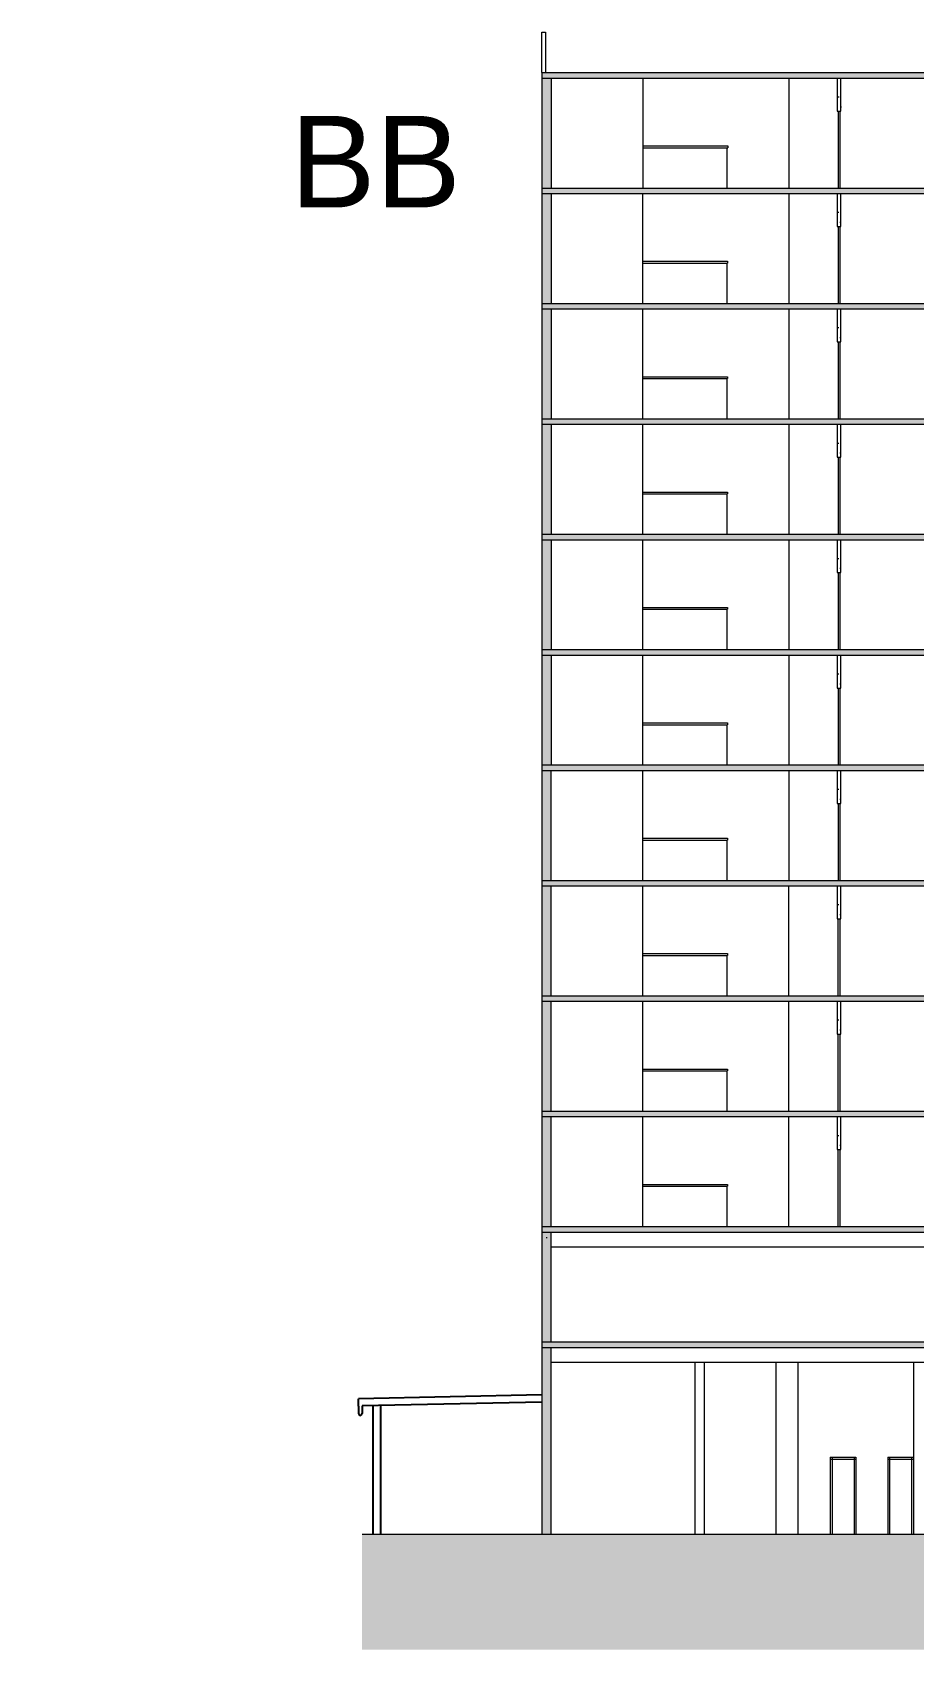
# Model space of a CAD drawing. Header units: millimetres. Extents: x 2878 to 6301, y 540 to 1980.
# Drawn here: x 3084.44 to 3108.5, y 945.48 to 989.63 of the extents above; entities that cross this region are included whole.
import ezdxf

# ---------------------------------------------------------------- set-up
doc = ezdxf.new("R2010")
doc.units = ezdxf.units.MM
doc.header["$LTSCALE"] = 4
for name, color, linetype, lineweight in [('ALVENARIA', 4, 'Continuous', 20), ('COTAS', 35, 'Continuous', 5), ('grosso', 1, 'Continuous', 25), ('PILAR', 1, 'Continuous', 5), ('PORTA', 2, 'Continuous', 20)]:
    doc.layers.add(name, color=color, linetype=linetype, lineweight=lineweight)
doc.styles.get("Standard").update_dxf_attribs({"font": 'arial.ttf'})

msp = doc.modelspace()

# ---------------------------------------------------------------- hatches: boundary and pattern name
at = {"layer": 'COTAS', "ltscale": 9}
h = msp.add_hatch(dxfattribs=at)
h.set_pattern_fill('AR-CONC', color=256, scale=0.0043)
h.set_pattern_definition([(50, (-59.3249, -212.6349), (0.78339408, -0.06853807), [0.081915, -0.901065]), (355, (-59.3249, -212.6349), (-0.15154671, 0.82154443), [0.065532, -0.72085451]), (100.451445, (-59.2596, -212.64064), (0.63184736, 0.75300633), [0.06961704, -0.76578805]), (46.1842, (-59.3249, -212.4165), (1.16563988, -0.180782), [0.1228725, -1.3515975]), (96.635558, (-59.2277, -212.4316), (1.02083778, 1.06393234), [0.1044256, -1.1486831]), (351.18415, (-59.3249, -212.4165), (1.02083778, 1.06393234), [0.09829786, -1.08127685]), (21, (-59.21566, -212.4711), (0.65194188, -0.43974035), [0.081915, -0.901065]), (326, (-59.21566, -212.4711), (0.26574872, 0.79200825), [0.065532, -0.720852]), (71.451445, (-59.1613, -212.50774), (0.9176906, 0.3522679), [0.06961704, -0.76578673]), (37.5, (-59.32488, -212.63493), (0.013280994, 0.363586667), [0, -0.7121144, 0, -0.731774, 0, -0.7235825]), (7.5, (-59.32488, -212.63493), (0.28732455, 0.43077647), [0, -0.4172204, 0, -0.6957314, 0, -0.2757805]), (327.5, (-59.56844, -212.63493), (0.58303956, -0.0246336), [0, -0.27305, 0, -0.851916, 0, -1.130427]), (317.5, (-59.67766, -212.63493), (0.63695548, 0.10933391), [0, -0.354965, 0, -0.5657596, 0, -0.802767])])
h.paths.add_polyline_path([(3143.704, 988.529), (3098.353, 988.529), (3098.353, 988.379), (3143.704, 988.379)])
h.paths.add_polyline_path([(3143.703, 985.379), (3098.352, 985.379), (3098.352, 985.229), (3143.703, 985.229)])
h.paths.add_polyline_path([(3143.702, 982.229), (3098.351, 982.229), (3098.351, 982.079), (3143.702, 982.079)])
h.paths.add_polyline_path([(3143.702, 979.079), (3098.351, 979.079), (3098.351, 978.929), (3143.702, 978.929)])
h.paths.add_polyline_path([(3098.601, 982.079), (3098.351, 982.079), (3098.351, 979.079), (3098.601, 979.079)])
h.paths.add_polyline_path([(3098.601, 978.929), (3098.351, 978.929), (3098.351, 975.929), (3098.601, 975.929)])
h.paths.add_polyline_path([(3098.602, 985.229), (3098.352, 985.229), (3098.352, 982.229), (3098.602, 982.229)])
h.paths.add_polyline_path([(3098.603, 988.379), (3098.353, 988.379), (3098.353, 985.379), (3098.603, 985.379)])
h.paths.add_polyline_path([(3143.702, 969.629), (3098.35, 969.629), (3098.35, 969.479), (3143.702, 969.479)])
h.paths.add_polyline_path([(3098.6, 969.479), (3098.35, 969.479), (3098.35, 966.479), (3098.6, 966.479)])
h.paths.add_polyline_path([(3143.702, 972.779), (3098.351, 972.779), (3098.351, 972.629), (3143.702, 972.629)])
h.paths.add_polyline_path([(3098.601, 972.629), (3098.351, 972.629), (3098.351, 969.629), (3098.601, 969.629)])
h.paths.add_polyline_path([(3098.601, 975.779), (3098.351, 975.779), (3098.351, 972.779), (3098.601, 972.779)])
h.paths.add_polyline_path([(3143.702, 975.929), (3098.351, 975.929), (3098.351, 975.779), (3143.702, 975.779)])
h.paths.add_polyline_path([(3136.962, 966.479), (3136.712, 966.479), (3136.712, 965.429), (3136.962, 965.429)])
h.paths.add_polyline_path([(3142.056, 966.479), (3141.951, 966.479), (3141.951, 963.329), (3142.056, 963.329)])
h.paths.add_polyline_path([(3127.838, 966.479), (3127.588, 966.479), (3127.588, 963.329), (3127.838, 963.329)])
h.paths.add_polyline_path([(3121.101, 966.479), (3120.951, 966.479), (3120.951, 963.329), (3121.101, 963.329)])
h = msp.add_hatch(dxfattribs=at)
h.set_pattern_fill('AR-CONC', color=256, scale=0.0043)
h.set_pattern_definition([(50, (-325.8662, -279.7765), (0.78339408, -0.06853807), [0.081915, -0.901065]), (355, (-325.8662, -279.7765), (-0.15154671, 0.82154443), [0.065532, -0.72085451]), (100.451445, (-325.8009, -279.78224), (0.63184736, 0.75300633), [0.06961704, -0.76578805]), (46.1842, (-325.8662, -279.5581), (1.16563988, -0.180782), [0.1228725, -1.3515975]), (96.635558, (-325.7691, -279.5732), (1.02083778, 1.06393234), [0.1044256, -1.1486831]), (351.18415, (-325.8662, -279.5581), (1.02083778, 1.06393234), [0.09829786, -1.08127685]), (21, (-325.757, -279.6127), (0.65194188, -0.43974035), [0.081915, -0.901065]), (326, (-325.757, -279.6127), (0.26574872, 0.79200825), [0.065532, -0.720852]), (71.451445, (-325.7027, -279.64935), (0.9176906, 0.3522679), [0.06961704, -0.76578673]), (37.5, (-325.8662, -279.77653), (0.013280994, 0.363586667), [0, -0.7121144, 0, -0.731774, 0, -0.7235825]), (7.5, (-325.8662, -279.77653), (0.28732455, 0.43077647), [0, -0.4172204, 0, -0.6957314, 0, -0.2757805]), (327.5, (-326.10977, -279.77653), (0.58303956, -0.0246336), [0, -0.27305, 0, -0.851916, 0, -1.130427]), (317.5, (-326.219, -279.77653), (0.63695548, 0.10933391), [0, -0.354965, 0, -0.5657596, 0, -0.802767])])
h.paths.add_polyline_path([(3129.358, 948.629), (3108.948, 948.629), (3108.948, 948.479), (3129.358, 948.479)])
h.paths.add_polyline_path([(3120.948, 947.479), (3117.189, 947.479), (3117.189, 945.479), (3117.239, 945.479), (3117.239, 947.429), (3120.898, 947.429), (3120.898, 945.479), (3120.948, 945.479)])
h.paths.add_polyline_path([(3124.858, 947.479), (3121.099, 947.479), (3121.099, 945.479), (3121.149, 945.479), (3121.149, 947.429), (3124.808, 947.429), (3124.808, 945.479), (3124.858, 945.479)])
h.paths.add_polyline_path([(3129.107, 947.479), (3125.283, 947.479), (3125.283, 945.479), (3125.333, 945.479), (3125.333, 947.429), (3129.057, 947.429), (3129.057, 945.479), (3129.107, 945.479)])
h.paths.add_polyline_path([(3109.197, 948.479), (3108.948, 948.479), (3108.948, 945.479), (3109.197, 945.479)])
h.paths.add_polyline_path([(3113.839, 947.479), (3110.073, 947.479), (3110.073, 945.479), (3110.123, 945.479), (3110.123, 947.429), (3113.789, 947.429), (3113.789, 945.479), (3113.839, 945.479)])
h.paths.add_polyline_path([(3116.764, 947.479), (3114.438, 947.479), (3114.438, 945.479), (3114.488, 945.479), (3114.488, 947.429), (3116.714, 947.429), (3116.714, 945.479), (3116.764, 945.479)])
h.paths.add_polyline_path([(3129.358, 948.479), (3129.107, 948.479), (3129.107, 945.479), (3129.358, 945.479)])
h.paths.add_polyline_path([(3143.698, 953.729), (3143.448, 953.729), (3143.448, 948.629), (3143.698, 948.629)])
h.paths.add_polyline_path([(3098.596, 953.729), (3098.347, 953.729), (3098.347, 948.629), (3098.596, 948.629)])
h.paths.add_polyline_path([(3109.196, 953.479), (3108.947, 953.479), (3108.947, 948.629), (3109.196, 948.629)])
h.paths.add_polyline_path([(3118.772, 953.479), (3118.522, 953.479), (3118.522, 948.629), (3118.772, 948.629)])
h.paths.add_polyline_path([(3133.198, 953.479), (3132.948, 953.479), (3132.948, 948.629), (3133.198, 948.629)])
h.paths.add_polyline_path([(3143.699, 957.029), (3098.347, 957.029), (3098.347, 956.879), (3121.098, 956.879), (3143.699, 956.879)])
h.paths.add_polyline_path([(3143.7, 960.179), (3098.348, 960.179), (3098.348, 960.029), (3143.7, 960.029)])
h.paths.add_polyline_path([(3143.7, 963.329), (3098.348, 963.329), (3098.348, 963.179), (3143.7, 963.179)])
h.paths.add_polyline_path([(3143.701, 966.479), (3098.349, 966.479), (3098.349, 966.329), (3143.701, 966.329)])
h.paths.add_polyline_path([(3143.448, 953.879), (3098.347, 953.879), (3098.347, 953.729), (3143.448, 953.729)])
h.paths.add_polyline_path([(3143.699, 956.879), (3143.449, 956.879), (3143.449, 953.879), (3143.699, 953.879)])
h.paths.add_polyline_path([(3098.597, 956.879), (3098.347, 956.879), (3098.347, 953.879), (3098.597, 953.879)])
h.paths.add_polyline_path([(3098.598, 960.029), (3098.348, 960.029), (3098.348, 957.029), (3098.598, 957.029)])
h.paths.add_polyline_path([(3098.598, 963.179), (3098.348, 963.179), (3098.348, 960.179), (3098.598, 960.179)])
h.paths.add_polyline_path([(3098.599, 966.329), (3098.349, 966.329), (3098.349, 963.329), (3098.599, 963.329)])
h.paths.add_polyline_path([(3136.962, 960.179), (3136.712, 960.179), (3136.712, 959.129), (3136.962, 959.129)])
h.paths.add_polyline_path([(3142.055, 960.179), (3141.95, 960.179), (3141.95, 957.029), (3142.055, 957.029)])
h.paths.add_polyline_path([(3127.838, 960.179), (3127.588, 960.179), (3127.588, 957.029), (3127.838, 957.029)])
h.paths.add_polyline_path([(3121.1, 960.179), (3120.95, 960.179), (3120.95, 957.029), (3121.1, 957.029)])
at = {"layer": 'COTAS'}
h = msp.add_hatch(color=9, dxfattribs=at)
h.dxf.hatch_style = 1
h.paths.add_polyline_path([(3168.473, 948.629), (3160.178, 948.629), (3160.178, 945.479), (3168.473, 945.479)])
h.paths.add_polyline_path([(3043.04, 948.629), (3027.538, 948.629), (3027.538, 945.479), (3043.04, 945.479)])
h.paths.add_polyline_path([(3077.791, 948.629), (3063.45, 948.629), (3063.45, 945.479), (3077.791, 945.479)])
h.paths.add_polyline_path([(3108.948, 948.629), (3093.446, 948.629), (3093.446, 945.479), (3108.948, 945.479)])
h.paths.add_polyline_path([(3143.698, 948.629), (3129.358, 948.629), (3129.358, 945.479), (3143.698, 945.479)])
at = {"layer": 'PORTA', "ltscale": 9}
h = msp.add_hatch(dxfattribs=at)
h.set_pattern_fill('AR-CONC', color=256, scale=0.0051)
h.set_pattern_definition([(50, (255.08535, -306.39616), (0.92914181, -0.08128934), [0.097155, -1.068705]), (355, (255.0853, -306.3962), (-0.17974145, 0.9743899), [0.077724, -0.85496698]), (100.451445, (255.1628, -306.4029), (0.74940036, 0.89310053), [0.08256904, -0.90826025]), (46.1842, (255.0853, -306.1371), (1.3825031, -0.21441587), [0.1457325, -1.6030575]), (96.63556, (255.2006, -306.155), (1.2107611, 1.26187324), [0.1238536, -1.3623916]), (351.18415, (255.0853, -306.1371), (1.2107611, 1.26187324), [0.11658583, -1.28244463]), (21, (255.2149, -306.20185), (0.7732334, -0.52155251), [0.097155, -1.068705]), (326, (255.2149, -306.20185), (0.31519034, 0.93935863), [0.077724, -0.854964]), (71.451445, (255.2793, -306.2453), (1.08842374, 0.41780612), [0.08256904, -0.90825868]), (37.5, (255.08535, -306.39616), (0.015751877, 0.4312307), [0, -0.8446008, 0, -0.867918, 0, -0.8582025]), (7.5, (255.08535, -306.39616), (0.34078028, 0.51092093), [0, -0.4948428, 0, -0.8251698, 0, -0.3270885]), (327.5, (254.79647, -306.39616), (0.691512035, -0.029216594), [0, -0.32385, 0, -1.010412, 0, -1.340739]), (317.5, (254.66693, -306.39616), (0.75545883, 0.1296751), [0, -0.421005, 0, -0.6710172, 0, -0.952119])])
h.paths.add_polyline_path([(3106.513, 988.529), (3106.413, 988.529), (3106.413, 987.479), (3106.413, 987.479), (3106.513, 987.479)])
h = msp.add_hatch(dxfattribs=at)
h.set_pattern_fill('AR-CONC', color=256, scale=0.0051)
h.set_pattern_definition([(50, (255.0845, -309.54616), (0.92914181, -0.08128934), [0.097155, -1.068705]), (355, (255.0845, -309.5462), (-0.17974145, 0.9743899), [0.077724, -0.85496698]), (100.451445, (255.1619, -309.5529), (0.74940036, 0.89310053), [0.08256904, -0.90826025]), (46.1842, (255.0845, -309.2871), (1.3825031, -0.21441587), [0.1457325, -1.6030575]), (96.63556, (255.1997, -309.305), (1.2107611, 1.26187324), [0.1238536, -1.3623916]), (351.18415, (255.0845, -309.2871), (1.2107611, 1.26187324), [0.11658583, -1.28244463]), (21, (255.214, -309.35185), (0.7732334, -0.52155251), [0.097155, -1.068705]), (326, (255.214, -309.35185), (0.31519034, 0.93935863), [0.077724, -0.854964]), (71.451445, (255.2785, -309.3953), (1.08842374, 0.41780612), [0.08256904, -0.90825868]), (37.5, (255.08448, -309.54616), (0.015751877, 0.4312307), [0, -0.8446008, 0, -0.867918, 0, -0.8582025]), (7.5, (255.0845, -309.54616), (0.34078028, 0.51092093), [0, -0.4948428, 0, -0.8251698, 0, -0.3270885]), (327.5, (254.7956, -309.54616), (0.691512035, -0.029216594), [0, -0.32385, 0, -1.010412, 0, -1.340739]), (317.5, (254.66607, -309.54616), (0.75545883, 0.1296751), [0, -0.421005, 0, -0.6710172, 0, -0.952119])])
h.paths.add_polyline_path([(3106.512, 985.379), (3106.412, 985.379), (3106.412, 984.329), (3106.412, 984.329), (3106.512, 984.329)])
h = msp.add_hatch(dxfattribs=at)
h.set_pattern_fill('AR-CONC', color=256, scale=0.0051)
h.set_pattern_definition([(50, (255.0836, -312.69616), (0.92914181, -0.08128934), [0.097155, -1.068705]), (355, (255.0836, -312.6962), (-0.17974145, 0.9743899), [0.077724, -0.85496698]), (100.451445, (255.161, -312.7029), (0.74940036, 0.89310053), [0.08256904, -0.90826025]), (46.1842, (255.0836, -312.4371), (1.3825031, -0.21441587), [0.1457325, -1.6030575]), (96.63556, (255.1988, -312.455), (1.2107611, 1.26187324), [0.1238536, -1.3623916]), (351.18415, (255.0836, -312.4371), (1.2107611, 1.26187324), [0.11658583, -1.28244463]), (21, (255.21315, -312.50185), (0.7732334, -0.52155251), [0.097155, -1.068705]), (326, (255.2132, -312.50185), (0.31519034, 0.93935863), [0.077724, -0.854964]), (71.451445, (255.2776, -312.5453), (1.08842374, 0.41780612), [0.08256904, -0.90825868]), (37.5, (255.0836, -312.69616), (0.015751877, 0.4312307), [0, -0.8446008, 0, -0.867918, 0, -0.8582025]), (7.5, (255.0836, -312.69616), (0.34078028, 0.51092093), [0, -0.4948428, 0, -0.8251698, 0, -0.3270885]), (327.5, (254.79474, -312.69616), (0.691512035, -0.029216594), [0, -0.32385, 0, -1.010412, 0, -1.340739]), (317.5, (254.6652, -312.69616), (0.75545883, 0.1296751), [0, -0.421005, 0, -0.6710172, 0, -0.952119])])
h.paths.add_polyline_path([(3106.511, 982.229), (3106.411, 982.229), (3106.411, 981.179), (3106.411, 981.179), (3106.511, 981.179)])
h = msp.add_hatch(dxfattribs=at)
h.set_pattern_fill('AR-CONC', color=256, scale=0.0051)
h.set_pattern_definition([(50, (255.0836, -315.84616), (0.92914181, -0.08128934), [0.097155, -1.068705]), (355, (255.0836, -315.8462), (-0.17974145, 0.9743899), [0.077724, -0.85496698]), (100.451445, (255.161, -315.8529), (0.74940036, 0.89310053), [0.08256904, -0.90826025]), (46.1842, (255.0836, -315.5871), (1.3825031, -0.21441587), [0.1457325, -1.6030575]), (96.63556, (255.1988, -315.605), (1.2107611, 1.26187324), [0.1238536, -1.3623916]), (351.18415, (255.0836, -315.5871), (1.2107611, 1.26187324), [0.11658583, -1.28244463]), (21, (255.21315, -315.65185), (0.7732334, -0.52155251), [0.097155, -1.068705]), (326, (255.2132, -315.65185), (0.31519034, 0.93935863), [0.077724, -0.854964]), (71.451445, (255.2776, -315.6953), (1.08842374, 0.41780612), [0.08256904, -0.90825868]), (37.5, (255.0836, -315.84616), (0.015751877, 0.4312307), [0, -0.8446008, 0, -0.867918, 0, -0.8582025]), (7.5, (255.0836, -315.84616), (0.34078028, 0.51092093), [0, -0.4948428, 0, -0.8251698, 0, -0.3270885]), (327.5, (254.79474, -315.84616), (0.691512035, -0.029216594), [0, -0.32385, 0, -1.010412, 0, -1.340739]), (317.5, (254.6652, -315.84616), (0.75545883, 0.1296751), [0, -0.421005, 0, -0.6710172, 0, -0.952119])])
h.paths.add_polyline_path([(3106.511, 979.079), (3106.411, 979.079), (3106.411, 978.029), (3106.411, 978.029), (3106.511, 978.029)])
h = msp.add_hatch(dxfattribs=at)
h.set_pattern_fill('AR-CONC', color=256, scale=0.0051)
h.set_pattern_definition([(50, (255.0836, -318.99616), (0.92914181, -0.08128934), [0.097155, -1.068705]), (355, (255.0836, -318.9962), (-0.17974145, 0.9743899), [0.077724, -0.85496698]), (100.451445, (255.161, -319.0029), (0.74940036, 0.89310053), [0.08256904, -0.90826025]), (46.1842, (255.0836, -318.7371), (1.3825031, -0.21441587), [0.1457325, -1.6030575]), (96.63556, (255.1988, -318.755), (1.2107611, 1.26187324), [0.1238536, -1.3623916]), (351.18415, (255.0836, -318.7371), (1.2107611, 1.26187324), [0.11658583, -1.28244463]), (21, (255.21315, -318.80185), (0.7732334, -0.52155251), [0.097155, -1.068705]), (326, (255.2132, -318.80185), (0.31519034, 0.93935863), [0.077724, -0.854964]), (71.451445, (255.2776, -318.8453), (1.08842374, 0.41780612), [0.08256904, -0.90825868]), (37.5, (255.0836, -318.99616), (0.015751877, 0.4312307), [0, -0.8446008, 0, -0.867918, 0, -0.8582025]), (7.5, (255.0836, -318.99616), (0.34078028, 0.51092093), [0, -0.4948428, 0, -0.8251698, 0, -0.3270885]), (327.5, (254.79474, -318.99616), (0.691512035, -0.029216594), [0, -0.32385, 0, -1.010412, 0, -1.340739]), (317.5, (254.6652, -318.99616), (0.75545883, 0.1296751), [0, -0.421005, 0, -0.6710172, 0, -0.952119])])
h.paths.add_polyline_path([(3106.511, 975.929), (3106.411, 975.929), (3106.411, 974.879), (3106.411, 974.879), (3106.511, 974.879)])
h = msp.add_hatch(dxfattribs=at)
h.set_pattern_fill('AR-CONC', color=256, scale=0.0051)
h.set_pattern_definition([(50, (255.0836, -322.14616), (0.92914181, -0.08128934), [0.097155, -1.068705]), (355, (255.0836, -322.1462), (-0.17974145, 0.9743899), [0.077724, -0.85496698]), (100.451445, (255.161, -322.1529), (0.74940036, 0.89310053), [0.08256904, -0.90826025]), (46.1842, (255.0836, -321.8871), (1.3825031, -0.21441587), [0.1457325, -1.6030575]), (96.63556, (255.1988, -321.905), (1.2107611, 1.26187324), [0.1238536, -1.3623916]), (351.18415, (255.0836, -321.8871), (1.2107611, 1.26187324), [0.11658583, -1.28244463]), (21, (255.21315, -321.95185), (0.7732334, -0.52155251), [0.097155, -1.068705]), (326, (255.2132, -321.95185), (0.31519034, 0.93935863), [0.077724, -0.854964]), (71.451445, (255.2776, -321.9953), (1.08842374, 0.41780612), [0.08256904, -0.90825868]), (37.5, (255.0836, -322.14616), (0.015751877, 0.4312307), [0, -0.8446008, 0, -0.867918, 0, -0.8582025]), (7.5, (255.0836, -322.14616), (0.34078028, 0.51092093), [0, -0.4948428, 0, -0.8251698, 0, -0.3270885]), (327.5, (254.79474, -322.14616), (0.691512035, -0.029216594), [0, -0.32385, 0, -1.010412, 0, -1.340739]), (317.5, (254.6652, -322.14616), (0.75545883, 0.1296751), [0, -0.421005, 0, -0.6710172, 0, -0.952119])])
h.paths.add_polyline_path([(3106.511, 972.779), (3106.411, 972.779), (3106.411, 971.729), (3106.411, 971.729), (3106.511, 971.729)])
h = msp.add_hatch(dxfattribs=at)
h.set_pattern_fill('AR-CONC', color=256, scale=0.0051)
h.set_pattern_definition([(50, (255.08275, -325.29616), (0.92914181, -0.08128934), [0.097155, -1.068705]), (355, (255.0827, -325.2962), (-0.17974145, 0.9743899), [0.077724, -0.85496698]), (100.451445, (255.1602, -325.3029), (0.74940036, 0.89310053), [0.08256904, -0.90826025]), (46.1842, (255.0827, -325.0371), (1.3825031, -0.21441587), [0.1457325, -1.6030575]), (96.63556, (255.198, -325.055), (1.2107611, 1.26187324), [0.1238536, -1.3623916]), (351.18415, (255.0827, -325.0371), (1.2107611, 1.26187324), [0.11658583, -1.28244463]), (21, (255.2123, -325.10185), (0.7732334, -0.52155251), [0.097155, -1.068705]), (326, (255.2123, -325.10185), (0.31519034, 0.93935863), [0.077724, -0.854964]), (71.451445, (255.2767, -325.1453), (1.08842374, 0.41780612), [0.08256904, -0.90825868]), (37.5, (255.08275, -325.29616), (0.015751877, 0.4312307), [0, -0.8446008, 0, -0.867918, 0, -0.8582025]), (7.5, (255.08275, -325.29616), (0.34078028, 0.51092093), [0, -0.4948428, 0, -0.8251698, 0, -0.3270885]), (327.5, (254.79387, -325.29616), (0.691512035, -0.029216594), [0, -0.32385, 0, -1.010412, 0, -1.340739]), (317.5, (254.66433, -325.29616), (0.75545883, 0.1296751), [0, -0.421005, 0, -0.6710172, 0, -0.952119])])
h.paths.add_polyline_path([(3106.51, 969.629), (3106.41, 969.629), (3106.41, 968.579), (3106.41, 968.579), (3106.51, 968.579)])
h = msp.add_hatch(dxfattribs=at)
h.set_pattern_fill('AR-CONC', color=256, scale=0.0051)
h.set_pattern_definition([(50, (255.0819, -328.44616), (0.92914181, -0.08128934), [0.097155, -1.068705]), (355, (255.0819, -328.4462), (-0.17974145, 0.9743899), [0.077724, -0.85496698]), (100.451445, (255.1593, -328.4529), (0.74940036, 0.89310053), [0.08256904, -0.90826025]), (46.1842, (255.0819, -328.1871), (1.3825031, -0.21441587), [0.1457325, -1.6030575]), (96.63556, (255.1971, -328.205), (1.2107611, 1.26187324), [0.1238536, -1.3623916]), (351.18415, (255.0819, -328.1871), (1.2107611, 1.26187324), [0.11658583, -1.28244463]), (21, (255.2114, -328.25185), (0.7732334, -0.52155251), [0.097155, -1.068705]), (326, (255.2114, -328.25185), (0.31519034, 0.93935863), [0.077724, -0.854964]), (71.451445, (255.27585, -328.2953), (1.08842374, 0.41780612), [0.08256904, -0.90825868]), (37.5, (255.08188, -328.44616), (0.015751877, 0.4312307), [0, -0.8446008, 0, -0.867918, 0, -0.8582025]), (7.5, (255.0819, -328.44616), (0.34078028, 0.51092093), [0, -0.4948428, 0, -0.8251698, 0, -0.3270885]), (327.5, (254.793, -328.44616), (0.691512035, -0.029216594), [0, -0.32385, 0, -1.010412, 0, -1.340739]), (317.5, (254.66346, -328.44616), (0.75545883, 0.1296751), [0, -0.421005, 0, -0.6710172, 0, -0.952119])])
h.paths.add_polyline_path([(3106.509, 966.479), (3106.409, 966.479), (3106.409, 965.429), (3106.409, 965.429), (3106.509, 965.429)])
h = msp.add_hatch(dxfattribs=at)
h.set_pattern_fill('AR-CONC', color=256, scale=0.0051)
h.set_pattern_definition([(50, (255.081, -331.59616), (0.92914181, -0.08128934), [0.097155, -1.068705]), (355, (255.081, -331.5962), (-0.17974145, 0.9743899), [0.077724, -0.85496698]), (100.451445, (255.1584, -331.6029), (0.74940036, 0.89310053), [0.08256904, -0.90826025]), (46.1842, (255.081, -331.3371), (1.3825031, -0.21441587), [0.1457325, -1.6030575]), (96.63556, (255.1962, -331.355), (1.2107611, 1.26187324), [0.1238536, -1.3623916]), (351.18415, (255.081, -331.3371), (1.2107611, 1.26187324), [0.11658583, -1.28244463]), (21, (255.21055, -331.40185), (0.7732334, -0.52155251), [0.097155, -1.068705]), (326, (255.21055, -331.40185), (0.31519034, 0.93935863), [0.077724, -0.854964]), (71.451445, (255.275, -331.4453), (1.08842374, 0.41780612), [0.08256904, -0.90825868]), (37.5, (255.081, -331.59616), (0.015751877, 0.4312307), [0, -0.8446008, 0, -0.867918, 0, -0.8582025]), (7.5, (255.081, -331.59616), (0.34078028, 0.51092093), [0, -0.4948428, 0, -0.8251698, 0, -0.3270885]), (327.5, (254.79214, -331.59616), (0.691512035, -0.029216594), [0, -0.32385, 0, -1.010412, 0, -1.340739]), (317.5, (254.6626, -331.59616), (0.75545883, 0.1296751), [0, -0.421005, 0, -0.6710172, 0, -0.952119])])
h.paths.add_polyline_path([(3106.508, 963.329), (3106.408, 963.329), (3106.408, 962.279), (3106.408, 962.279), (3106.508, 962.279)])
h = msp.add_hatch(dxfattribs=at)
h.set_pattern_fill('AR-CONC', color=256, scale=0.0051)
h.set_pattern_definition([(50, (255.081, -334.74616), (0.92914181, -0.08128934), [0.097155, -1.068705]), (355, (255.081, -334.7462), (-0.17974145, 0.9743899), [0.077724, -0.85496698]), (100.451445, (255.1584, -334.7529), (0.74940036, 0.89310053), [0.08256904, -0.90826025]), (46.1842, (255.081, -334.4871), (1.3825031, -0.21441587), [0.1457325, -1.6030575]), (96.63556, (255.1962, -334.505), (1.2107611, 1.26187324), [0.1238536, -1.3623916]), (351.18415, (255.081, -334.4871), (1.2107611, 1.26187324), [0.11658583, -1.28244463]), (21, (255.21055, -334.55185), (0.7732334, -0.52155251), [0.097155, -1.068705]), (326, (255.21055, -334.55185), (0.31519034, 0.93935863), [0.077724, -0.854964]), (71.451445, (255.275, -334.5953), (1.08842374, 0.41780612), [0.08256904, -0.90825868]), (37.5, (255.081, -334.74616), (0.015751877, 0.4312307), [0, -0.8446008, 0, -0.867918, 0, -0.8582025]), (7.5, (255.081, -334.74616), (0.34078028, 0.51092093), [0, -0.4948428, 0, -0.8251698, 0, -0.3270885]), (327.5, (254.79214, -334.74616), (0.691512035, -0.029216594), [0, -0.32385, 0, -1.010412, 0, -1.340739]), (317.5, (254.6626, -334.74616), (0.75545883, 0.1296751), [0, -0.421005, 0, -0.6710172, 0, -0.952119])])
h.paths.add_polyline_path([(3106.508, 960.179), (3106.408, 960.179), (3106.408, 959.129), (3106.408, 959.129), (3106.508, 959.129)])

# ---------------------------------------------------------------- linework, layer by layer
at = {"layer": 'ALVENARIA'}
for p, q in [((3098.352, 988.529), (3098.352, 989.629)), ((3098.352, 989.629), (3098.452, 989.629)), ((3098.452, 989.629), (3098.452, 988.529)), ((3098.352, 988.529), (3143.704, 988.529)), ((3098.352, 988.529), (3143.704, 988.529)), ((3098.352, 988.379), (3143.704, 988.379)), ((3098.351, 985.379), (3143.703, 985.379)), ((3098.351, 985.229), (3143.703, 985.229)), ((3098.352, 985.379), (3143.704, 985.379)), ((3098.35, 982.229), (3143.702, 982.229)), ((3098.35, 982.079), (3143.702, 982.079)), ((3098.351, 982.229), (3143.703, 982.229)), ((3098.35, 979.079), (3143.702, 979.079)), ((3098.35, 979.079), (3143.702, 979.079)), ((3098.35, 978.929), (3143.702, 978.929)), ((3098.35, 975.929), (3143.702, 975.929)), ((3098.35, 975.929), (3143.702, 975.929)), ((3098.35, 975.779), (3143.702, 975.779)), ((3098.35, 972.779), (3143.702, 972.779)), ((3098.35, 972.779), (3143.702, 972.779)), ((3098.35, 972.629), (3143.702, 972.629)), ((3098.349, 969.629), (3143.702, 969.629)), ((3098.35, 969.629), (3143.702, 969.629)), ((3098.349, 969.479), (3143.702, 969.479)), ((3098.348, 966.479), (3143.701, 966.479)), ((3098.349, 966.479), (3143.702, 966.479)), ((3098.348, 966.329), (3143.701, 966.329)), ((3098.347, 963.329), (3143.7, 963.329)), ((3098.347, 963.179), (3143.7, 963.179)), ((3098.348, 963.329), (3143.701, 963.329)), ((3098.347, 960.179), (3143.7, 960.179)), ((3098.347, 960.179), (3143.7, 960.179)), ((3098.347, 960.029), (3143.7, 960.029)), ((3098.347, 957.029), (3121.098, 957.029)), ((3098.347, 957.029), (3143.7, 957.029)), ((3098.347, 956.879), (3121.098, 956.879)), ((3098.347, 956.729), (3098.347, 956.729)), ((3098.473, 956.729), (3098.493, 956.729)), ((3098.597, 956.479), (3137.311, 956.479)), ((3098.347, 953.879), (3098.347, 948.629)), ((3098.347, 953.879), (3119.846, 953.879)), ((3098.347, 953.879), (3143.699, 953.879)), ((3098.347, 953.729), (3143.698, 953.729)), ((3098.596, 953.729), (3098.596, 948.629)), ((3098.596, 953.329), (3133.198, 953.329)), ((3093.446, 948.629), (3143.698, 948.629))]:
    msp.add_line(p, q, dxfattribs=at)
at = {"layer": 'ALVENARIA', "ltscale": 9}
for p, q in [((3098.353, 988.529), (3098.353, 985.379)), ((3098.603, 988.379), (3098.603, 985.379)), ((3101.103, 988.379), (3101.103, 985.379)), ((3105.091, 988.379), (3105.091, 985.379)), ((3106.413, 988.379), (3106.413, 987.479)), ((3106.513, 987.479), (3106.513, 988.379)), ((3106.413, 987.479), (3106.513, 987.479)), ((3098.352, 985.379), (3098.352, 982.229)), ((3098.602, 985.229), (3098.602, 982.229)), ((3101.102, 985.229), (3101.102, 982.229)), ((3105.09, 985.229), (3105.09, 982.229)), ((3106.412, 985.229), (3106.412, 984.329)), ((3106.512, 984.329), (3106.512, 985.229)), ((3106.412, 984.329), (3106.512, 984.329)), ((3098.351, 982.229), (3098.351, 979.079)), ((3098.601, 982.079), (3098.601, 979.079)), ((3101.101, 982.079), (3101.101, 979.079)), ((3105.089, 982.079), (3105.089, 979.079)), ((3106.411, 982.079), (3106.411, 981.179)), ((3106.511, 981.179), (3106.511, 982.079)), ((3106.411, 981.179), (3106.511, 981.179)), ((3098.351, 979.079), (3098.351, 975.929)), ((3098.601, 978.929), (3098.601, 975.929)), ((3101.101, 978.929), (3101.101, 975.929)), ((3105.089, 978.929), (3105.089, 975.929)), ((3106.411, 978.929), (3106.411, 978.029)), ((3106.511, 978.029), (3106.511, 978.929)), ((3106.411, 978.029), (3106.511, 978.029)), ((3098.351, 975.929), (3098.351, 972.779)), ((3098.601, 975.779), (3098.601, 972.779)), ((3101.101, 975.779), (3101.101, 972.779)), ((3105.089, 975.779), (3105.089, 972.779)), ((3106.411, 975.779), (3106.411, 974.879)), ((3106.511, 974.879), (3106.511, 975.779)), ((3106.411, 974.879), (3106.511, 974.879)), ((3098.351, 972.779), (3098.351, 969.629)), ((3098.601, 972.629), (3098.601, 969.629)), ((3101.101, 972.629), (3101.101, 969.629)), ((3105.089, 972.629), (3105.089, 969.629)), ((3106.411, 972.629), (3106.411, 971.729)), ((3106.511, 971.729), (3106.511, 972.629)), ((3106.411, 971.729), (3106.511, 971.729)), ((3098.35, 969.629), (3098.35, 966.479)), ((3098.6, 969.479), (3098.6, 966.479)), ((3101.1, 969.479), (3101.1, 966.479)), ((3105.088, 969.479), (3105.088, 966.479)), ((3106.41, 969.479), (3106.41, 968.579)), ((3106.51, 968.579), (3106.51, 969.479)), ((3106.41, 968.579), (3106.51, 968.579)), ((3098.349, 966.479), (3098.349, 963.329)), ((3098.599, 966.329), (3098.599, 963.329)), ((3101.099, 966.329), (3101.099, 963.329)), ((3105.087, 966.329), (3105.087, 963.329)), ((3106.409, 966.329), (3106.409, 965.429)), ((3106.509, 965.429), (3106.509, 966.329)), ((3106.409, 965.429), (3106.509, 965.429)), ((3098.348, 963.329), (3098.348, 960.179)), ((3098.598, 963.179), (3098.598, 960.179)), ((3101.098, 963.179), (3101.098, 960.179)), ((3105.087, 963.179), (3105.087, 960.179)), ((3106.408, 963.179), (3106.408, 962.279)), ((3106.508, 962.279), (3106.508, 963.179)), ((3106.408, 962.279), (3106.508, 962.279)), ((3098.348, 960.179), (3098.348, 957.029)), ((3098.598, 960.029), (3098.598, 957.029)), ((3101.098, 960.029), (3101.098, 957.029)), ((3105.087, 960.029), (3105.087, 957.029)), ((3106.408, 960.029), (3106.408, 959.129)), ((3106.508, 959.129), (3106.508, 960.029)), ((3106.408, 959.129), (3106.508, 959.129)), ((3098.347, 957.029), (3098.347, 953.879)), ((3098.597, 956.879), (3098.597, 953.879))]:
    msp.add_line(p, q, dxfattribs=at)
at = {"layer": 'COTAS', "ltscale": 9}
for p, q in [((3101.103, 986.529), (3103.423, 986.529)), ((3101.103, 986.479), (3103.423, 986.479)), ((3103.403, 986.479), (3103.403, 985.379)), ((3103.423, 986.529), (3103.423, 986.479)), ((3101.102, 983.379), (3103.422, 983.379)), ((3101.102, 983.329), (3103.422, 983.329)), ((3103.402, 983.329), (3103.402, 982.229)), ((3103.422, 983.379), (3103.422, 983.329)), ((3101.101, 980.229), (3103.421, 980.229)), ((3101.101, 980.179), (3103.421, 980.179)), ((3103.401, 980.179), (3103.401, 979.079)), ((3103.421, 980.229), (3103.421, 980.179)), ((3101.101, 977.079), (3103.421, 977.079)), ((3103.421, 977.079), (3103.421, 977.029)), ((3101.101, 977.029), (3103.421, 977.029)), ((3103.401, 977.029), (3103.401, 975.929)), ((3101.101, 973.929), (3103.421, 973.929)), ((3101.101, 973.879), (3103.421, 973.879)), ((3103.401, 973.879), (3103.401, 972.779)), ((3103.421, 973.929), (3103.421, 973.879)), ((3101.101, 970.779), (3103.421, 970.779)), ((3101.101, 970.729), (3103.421, 970.729)), ((3103.401, 970.729), (3103.401, 969.629)), ((3103.421, 970.779), (3103.421, 970.729)), ((3101.1, 967.629), (3103.42, 967.629)), ((3101.1, 967.579), (3103.42, 967.579)), ((3103.4, 967.579), (3103.4, 966.479)), ((3103.42, 967.629), (3103.42, 967.579)), ((3101.099, 964.479), (3103.419, 964.479)), ((3101.099, 964.429), (3103.419, 964.429)), ((3103.399, 964.429), (3103.399, 963.329)), ((3103.419, 964.479), (3103.419, 964.429)), ((3101.098, 961.329), (3103.418, 961.329)), ((3101.098, 961.279), (3103.418, 961.279)), ((3103.398, 961.279), (3103.398, 960.179)), ((3103.418, 961.329), (3103.418, 961.279)), ((3101.098, 958.179), (3103.418, 958.179)), ((3101.098, 958.129), (3103.418, 958.129)), ((3103.398, 958.129), (3103.398, 957.029)), ((3103.418, 958.179), (3103.418, 958.129))]:
    msp.add_line(p, q, dxfattribs=at)
at = {"layer": 'grosso', "ltscale": 9}
for p, q in [((3098.347, 952.435), (3093.347, 952.324)), ((3093.347, 952.123), (3093.347, 952.324)), ((3093.347, 952.123), (3093.347, 951.923)), ((3098.351, 952.236), (3093.447, 952.133)), ((3093.447, 952.133), (3093.447, 951.923)), ((3093.747, 948.629), (3093.747, 952.133)), ((3093.947, 952.137), (3093.947, 948.629))]:
    msp.add_line(p, q, dxfattribs=at)
msp.add_arc((3093.397, 951.923), 0.05, 180, 0, dxfattribs=at)
at = {"layer": 'PILAR', "ltscale": 9}
for p, q in [((3102.531, 953.329), (3102.531, 948.629)), ((3102.781, 953.329), (3102.781, 948.629)), ((3104.734, 953.329), (3104.734, 948.629)), ((3105.334, 953.329), (3105.334, 948.629)), ((3108.496, 953.329), (3108.496, 948.629))]:
    msp.add_line(p, q, dxfattribs=at)
at = {"layer": 'PORTA', "ltscale": 9}
for p, q in [((3106.413, 987.479), (3106.413, 987.479)), ((3106.438, 987.479), (3106.438, 985.379)), ((3106.488, 987.479), (3106.488, 985.379)), ((3106.412, 984.329), (3106.412, 984.329)), ((3106.437, 984.329), (3106.437, 982.229)), ((3106.487, 984.329), (3106.487, 982.229)), ((3106.411, 981.179), (3106.411, 981.179)), ((3106.436, 981.179), (3106.436, 979.079)), ((3106.486, 981.179), (3106.486, 979.079)), ((3106.411, 978.029), (3106.411, 978.029)), ((3106.436, 978.029), (3106.436, 975.929)), ((3106.486, 978.029), (3106.486, 975.929)), ((3106.411, 974.879), (3106.411, 974.879)), ((3106.436, 974.879), (3106.436, 972.779)), ((3106.486, 974.879), (3106.486, 972.779)), ((3106.411, 971.729), (3106.411, 971.729)), ((3106.436, 971.729), (3106.436, 969.629)), ((3106.486, 971.729), (3106.486, 969.629)), ((3106.41, 968.579), (3106.41, 968.579)), ((3106.435, 968.579), (3106.435, 966.479)), ((3106.485, 968.579), (3106.485, 966.479)), ((3106.409, 965.429), (3106.409, 965.429)), ((3106.434, 965.429), (3106.434, 963.329)), ((3106.484, 965.429), (3106.484, 963.329)), ((3106.408, 962.279), (3106.408, 962.279)), ((3106.433, 962.279), (3106.433, 960.179)), ((3106.483, 962.279), (3106.483, 960.179)), ((3106.408, 959.129), (3106.408, 959.129)), ((3106.433, 959.129), (3106.433, 957.029)), ((3106.483, 959.129), (3106.483, 957.029)), ((3106.224, 950.729), (3106.224, 948.629)), ((3106.274, 950.729), (3106.274, 948.629)), ((3106.874, 950.729), (3106.874, 948.629)), ((3106.924, 950.729), (3106.924, 948.629)), ((3107.794, 950.729), (3107.794, 948.629)), ((3107.844, 950.729), (3107.844, 948.629)), ((3108.444, 950.729), (3108.444, 948.629)), ((3108.494, 950.729), (3108.494, 948.629))]:
    msp.add_line(p, q, dxfattribs=at)
at = {"layer": 'PORTA'}
for p, q in [((3106.224, 950.729), (3106.924, 950.729)), ((3106.224, 950.679), (3106.924, 950.679)), ((3107.794, 950.729), (3108.494, 950.729)), ((3107.794, 950.679), (3108.494, 950.679))]:
    msp.add_line(p, q, dxfattribs=at)

# ---------------------------------------------------------------- texts
at = {"insert": (3091.483, 987.348), "char_height": 2.5, "attachment_point": 1}
msp.add_mtext_dynamic_manual_height_columns('BB', width=3.30051, gutter_width=12.5, heights=[0], dxfattribs=at)

doc.saveas('drawing.dxf')
